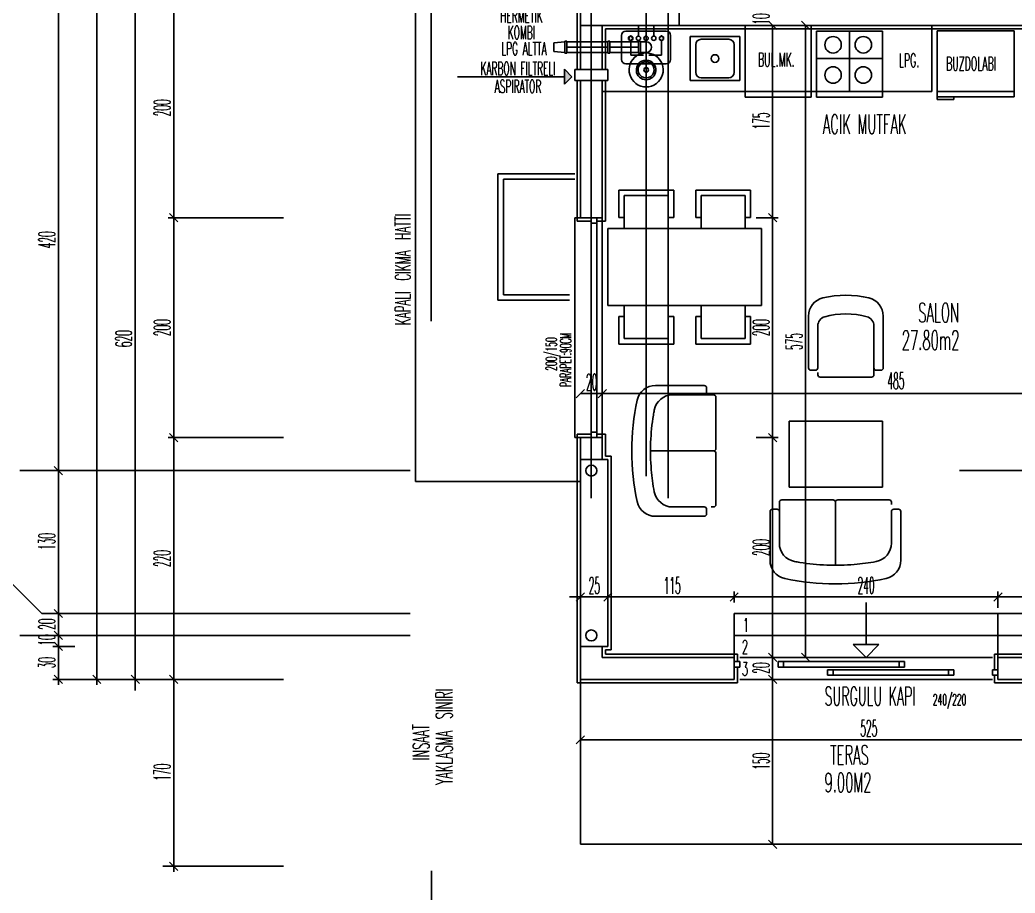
# Model space of a CAD drawing. Extents: x 78 to 306, y -397 to 18.
# Drawn here: x 271.7611 to 271.9423, y -396.7724 to -396.6136 of the extents above; entities that cross this region are included whole.
import ezdxf
from ezdxf.enums import TextEntityAlignment as Align

# ---------------------------------------------------------------- set-up
doc = ezdxf.new("R2010")
doc.units = 0
doc.header["$LTSCALE"] = 0.5
doc.header["$MEASUREMENT"] = 0
for name, pattern in [('DASHDOT2', [0.5, 0.25, -0.125, 0, -0.125]), ('DASHED', [0.75, 0.5, -0.25]), ('DOT2', [0.125, 0, -0.125])]:
    doc.linetypes.add(name, pattern=pattern)
doc.layers.get('0').update_dxf_attribs({"linetype": 'CONTINUOUS'})
for name, color, linetype in [('AKS', 5, 'DASHDOT2'), ('ASHADE', 7, 'CONTINUOUS'), ('DUVAR', 6, 'CONTINUOUS'), ('INS.YAKL.', 30, 'CONTINUOUS'), ('IZDUSUM', 2, 'DOT2'), ('KAPI', 1, 'CONTINUOUS'), ('KOLON', 4, 'CONTINUOUS'), ('MERDIVEN', 3, 'CONTINUOUS'), ('OLCU', 31, 'CONTINUOUS'), ('SIVA', 7, 'CONTINUOUS'), ('TARAMA', 8, 'CONTINUOUS'), ('TEFRIS', 11, 'CONTINUOUS')]:
    doc.layers.add(name, color=color, linetype=linetype)
doc.styles.add('ICMEKAN', font='romans.shx', dxfattribs={"width": 0.55, "height": 0.2})
doc.styles.add('OLCU', font='romans.shx', dxfattribs={"width": 0.6, "height": 0.125})
doc.styles.add('OLCUIC', font='ROMANS.SHX', dxfattribs={"width": 0.4, "height": 0.15})

msp = doc.modelspace()

# ---------------------------------------------------------------- hatches: boundary and pattern name
at = {"layer": 'KAPI', "ltscale": 1.4}
msp.add_hatch(color=256, dxfattribs=at).paths.add_polyline_path([(271.8602793651191, -396.6252483122105), (271.8602793651191, -396.6238904243426), (271.8602793651191, -396.6225325364748), (271.8616091920483, -396.6238904243426)])

# ---------------------------------------------------------------- linework, layer by layer
at = {"color": 0, "linetype": 'ByBlock'}
for p, q in [((271.898893941935, -396.6153098737721), (271.897393941935, -396.6138098737721)), ((271.898893941935, -396.6153098737721), (271.897393941935, -396.6138098737721)), ((271.904893941935, -396.6153098737721), (271.903393941935, -396.6138098737721)), ((271.788393941935, -396.6488098737721), (271.789893941935, -396.6503098737721)), ((271.789893941935, -396.6503098737721), (271.788393941935, -396.6488098737721)), ((271.898893941935, -396.6503098737721), (271.897393941935, -396.6488098737721)), ((271.897393941935, -396.6488098737721), (271.898893941935, -396.6503098737721)), ((271.863893941935, -396.6808098737721), (271.862393941935, -396.6823098737721)), ((271.867893941935, -396.6808098737721), (271.866393941935, -396.6823098737721)), ((271.866393941935, -396.6823098737721), (271.867893941935, -396.6808098737721)), ((271.788393941935, -396.6888098737721), (271.789893941935, -396.6903098737721)), ((271.789893941935, -396.6903098737721), (271.788393941935, -396.6888098737721)), ((271.898893941935, -396.6903098737721), (271.897393941935, -396.6888098737721)), ((271.897393941935, -396.6888098737721), (271.898893941935, -396.6903098737721)), ((271.7688939419356, -396.6963098737721), (271.7673939419356, -396.6948098737721)), ((271.7673939419356, -396.6948098737721), (271.7688939419356, -396.6963098737721)), ((271.863893941935, -396.7178098737721), (271.862393941935, -396.7193098737721)), ((271.868893941935, -396.7178098737721), (271.867393941935, -396.7193098737721)), ((271.867393941935, -396.7193098737721), (271.868893941935, -396.7178098737721)), ((271.891893941935, -396.7178098737721), (271.890393941935, -396.7193098737721)), ((271.890393941935, -396.7193098737721), (271.891893941935, -396.7178098737721)), ((271.939893941935, -396.7178098737721), (271.938393941935, -396.7193098737721)), ((271.938393941935, -396.7193098737721), (271.939893941935, -396.7178098737721)), ((271.7688939419356, -396.7223098737721), (271.7673939419356, -396.7208098737721)), ((271.7673939419356, -396.7208098737721), (271.7688939419356, -396.7223098737721)), ((271.7673939419356, -396.7248098737721), (271.7688939419356, -396.7263098737721)), ((271.7673939419356, -396.7248098737721), (271.7688939419356, -396.7263098737721)), ((271.7688939419356, -396.7283098737721), (271.7673939419356, -396.7268098737721)), ((271.7688939419356, -396.7283098737721), (271.7673939419356, -396.7268098737721)), ((271.898893941935, -396.7303098737721), (271.897393941935, -396.7288098737721)), ((271.897393941935, -396.7288098737721), (271.898893941935, -396.7303098737721)), ((271.903393941935, -396.7288098737721), (271.904893941935, -396.7303098737721)), ((271.7673939419356, -396.7328098737721), (271.7688939419356, -396.7343098737721)), ((271.7743939419363, -396.7328098737721), (271.7758939419363, -396.7343098737721)), ((271.7813939419356, -396.7328098737721), (271.7828939419356, -396.7343098737721)), ((271.788393941935, -396.7328098737721), (271.789893941935, -396.7343098737721)), ((271.7898939419356, -396.7343098737721), (271.7883939419356, -396.7328098737721)), ((271.898893941935, -396.7343098737721), (271.897393941935, -396.7328098737721)), ((271.897393941935, -396.7328098737721), (271.898893941935, -396.7343098737721)), ((271.863893941935, -396.7438098737721), (271.862393941935, -396.7453098737721)), ((271.897393941935, -396.7628098737721), (271.898893941935, -396.7643098737721)), ((271.7883939419356, -396.7668098737721), (271.7898939419356, -396.7683098737721))]:
    msp.add_line(p, q, dxfattribs=at)
at = {"layer": 'AKS'}
for p, q in [((271.8751439419351, -396.3715598737721), (271.8751439419351, -396.8395598737721)), ((271.8651439419351, -396.3755598737721), (271.8651439419351, -396.8355598737721)), ((271.8791439419351, -396.3755598737721), (271.8791439419351, -396.8355598737721)), ((272.0571439419351, -396.6955598737721), (271.7611439419359, -396.6955598737721)), ((271.7651439419355, -396.7215598737721), (271.7590936894039, -396.7155096212404)), ((272.0571439419351, -396.7215598737721), (271.7651439419351, -396.7215598737721)), ((272.0571439419351, -396.7255598737721), (271.7611439419359, -396.7255598737721))]:
    msp.add_line(p, q, dxfattribs=at)
at = {"layer": 'ASHADE'}
for centre in [(271.8651439419351, -396.6955598737721), (271.8651439419351, -396.7255598737721)]:
    msp.add_circle(centre, 0.0009999999999999432, dxfattribs=at)
at = {"layer": 'DUVAR'}
for p, q in [((271.8631439419361, -396.6225598737721), (271.8631439419361, -396.6145598737721)), ((271.867143941936, -396.6225598737721), (271.867143941936, -396.6145598737721)), ((271.8811439419353, -396.614559873776), (271.9541439419351, -396.6145598737758)), ((271.8631439419361, -396.6495598737743), (271.8631439419361, -396.6245598737721)), ((271.867143941936, -396.6495598737743), (271.867143941936, -396.6245598737721)), ((271.867143941936, -396.6495598737743), (271.863143941936, -396.6495598737743)), ((271.8631439419361, -396.6935598737762), (271.8631439419361, -396.689559873774)), ((271.867143941936, -396.689559873774), (271.863143941936, -396.689559873774)), ((271.867143941936, -396.6935598737762), (271.867143941936, -396.689559873774)), ((271.8631439419358, -396.7335598737762), (271.8631439419359, -396.7275598737721)), ((271.8671439419359, -396.7295598737762), (271.8671439419359, -396.7275598737721)), ((271.8671439419359, -396.7295598737762), (271.8911439419351, -396.7295598737762)), ((271.8911439419351, -396.7335598737768), (271.8911439419351, -396.7295598737762)), ((271.9391439419351, -396.7335598737768), (271.9391439419351, -396.7295598737768)), ((271.9391439419351, -396.7295598737762), (271.9641439419357, -396.7295598737762)), ((271.8631439419358, -396.7335598737762), (271.8911439419351, -396.7335598737762)), ((271.9391439419351, -396.7335598737762), (271.9681439419357, -396.7335598737762))]:
    msp.add_line(p, q, dxfattribs=at)
at = {"layer": 'INS.YAKL.', "linetype": 'DASHED', "ltscale": 0.5}
msp.add_line((271.836060799146, -396.893401726806), (271.8359697311724, -396.4586667860456), dxfattribs=at)
at = {"layer": 'IZDUSUM', "ltscale": 0.6}
for p, q in [((271.833143941936, -396.6975598737761), (271.833143941936, -396.6095598737757)), ((271.8931439419375, -396.6265896821254), (271.8931439419375, -396.6145896821254)), ((271.9051439419375, -396.6265896821254), (271.9051439419375, -396.6145896821254)), ((271.833143941936, -396.6975598737761), (271.8631439419353, -396.6975598737761))]:
    msp.add_line(p, q, dxfattribs=at)
at = {"layer": 'KAPI', "ltscale": 1.4}
for p, q in [((271.8602793651191, -396.6238904243426), (271.8602793651191, -396.6225325364748)), ((271.8616091920483, -396.6238904243426), (271.8602793651191, -396.6225325364748)), ((271.863143941935, -396.6225598737721), (271.862143941935, -396.6225598737721)), ((271.862143941935, -396.6225598737721), (271.862143941935, -396.6245598737721)), ((271.868143941935, -396.6225598737721), (271.867143941935, -396.6225598737721)), ((271.868143941935, -396.6245598737721), (271.868143941935, -396.6225598737721)), ((271.8407695773109, -396.6238904243426), (271.8602793651191, -396.6238904243426)), ((271.8602793651191, -396.6238904243426), (271.8602793651191, -396.6252483122105)), ((271.8616091920483, -396.6238904243426), (271.8602793651191, -396.6252483122105)), ((271.862143941935, -396.6245598737721), (271.863143941935, -396.6245598737721)), ((271.867143941935, -396.6245598737721), (271.868143941935, -396.6245598737721)), ((271.915143941935, -396.7272221575885), (271.915143941935, -396.7195598737772)), ((271.891143941935, -396.7255598737762), (271.891143941935, -396.7215598737762)), ((271.891143941935, -396.7215598737762), (271.939143941935, -396.7215598737762)), ((271.939143941935, -396.7215598737762), (271.939143941935, -396.7255598737762)), ((271.891143941935, -396.7295598737762), (271.891143941935, -396.7255598737762)), ((271.891143941935, -396.7255598737762), (271.939143941935, -396.7255598737762)), ((271.939143941935, -396.7255598737762), (271.939143941935, -396.7295598737762)), ((271.915143941935, -396.7295598737768), (271.9128062257467, -396.7272221575885)), ((271.9128062257467, -396.7272221575885), (271.915143941935, -396.7272221575885)), ((271.915143941935, -396.7295598737768), (271.9174816581233, -396.7272221575885)), ((271.9174816581233, -396.7272221575885), (271.915143941935, -396.7272221575885))]:
    msp.add_line(p, q, dxfattribs=at)
at = {"layer": 'KAPI'}
for p, q in [((271.863143941935, -396.6225598737721), (271.867143941935, -396.6225598737721)), ((271.867143941935, -396.6245598737721), (271.863143941935, -396.6245598737721)), ((271.8621439419362, -396.6495598737743), (271.863143941936, -396.6495598737743)), ((271.8621439419362, -396.689559873774), (271.8621439419362, -396.6495598737743)), ((271.865143941936, -396.689559873774), (271.865143941936, -396.6495598737743)), ((271.866143941936, -396.6505598737743), (271.865143941936, -396.6505598737743)), ((271.866143941936, -396.689559873774), (271.866143941936, -396.6495598737743)), ((271.867143941936, -396.689559873774), (271.867143941936, -396.6495598737743)), ((271.866143941936, -396.6885598737742), (271.865143941936, -396.6885598737742)), ((271.863143941936, -396.689559873774), (271.8621439419362, -396.689559873774)), ((271.8911439419351, -396.7303098737769), (271.8921439419352, -396.7303098737769)), ((271.8921439419352, -396.7295598737768), (271.938143941935, -396.7295598737768)), ((271.8921439419352, -396.7303098737769), (271.8921439419352, -396.731309873777)), ((271.8991439419351, -396.7303098737769), (271.8991439419351, -396.731309873777)), ((271.9221439419351, -396.7303098737769), (271.8991439419351, -396.7303098737769)), ((271.9001439419351, -396.7303098737769), (271.9001439419351, -396.731309873777)), ((271.921143941935, -396.7303098737769), (271.921143941935, -396.731309873777)), ((271.9221439419351, -396.731309873777), (271.9221439419351, -396.7303098737769)), ((271.8921439419352, -396.731309873777), (271.8911439419351, -396.731309873777)), ((271.8991439419351, -396.731309873777), (271.9221439419351, -396.731309873777)), ((271.9081439419352, -396.7328098737772), (271.9081439419352, -396.7318098737771)), ((271.9081439419352, -396.7318098737771), (271.9311439419352, -396.7318098737771)), ((271.9091439419352, -396.7318098737771), (271.9091439419352, -396.7328098737772)), ((271.9301439419352, -396.7318098737771), (271.9301439419352, -396.7328098737772)), ((271.9311439419352, -396.7318098737771), (271.9311439419352, -396.7328098737772)), ((271.9391439419351, -396.7318098737771), (271.938143941935, -396.7318098737771)), ((271.938143941935, -396.7318098737771), (271.938143941935, -396.7328098737772)), ((271.8921439419352, -396.7335598737768), (271.938143941935, -396.7335598737768)), ((271.9311439419352, -396.7328098737772), (271.9081439419352, -396.7328098737772)), ((271.938143941935, -396.7328098737772), (271.9391439419351, -396.7328098737772))]:
    msp.add_line(p, q, dxfattribs=at)
at = {"layer": 'KOLON'}
for p, q in [((271.8631439419351, -396.6145598737813), (271.8631439419351, -396.6095598737813)), ((271.8811439419351, -396.6095598737813), (271.8811439419351, -396.6145598737813)), ((271.8631439419351, -396.6145598737813), (271.8811439419351, -396.6145598737813)), ((271.8631439419351, -396.6935598737813), (271.8631439419351, -396.7275598737813)), ((271.8631439419351, -396.6935598737813), (271.8681439419351, -396.6935598737813)), ((271.868143941932, -396.7275598737813), (271.8681439419331, -396.6935598737854)), ((271.8631439419351, -396.7275598737813), (271.868143941932, -396.7275598737813))]:
    msp.add_line(p, q, dxfattribs=at)
at = {"layer": 'MERDIVEN', "linetype": 'ByBlock'}
for p, q in [((271.8631439419353, -396.7635598737762), (271.8631439419358, -396.7335598737762)), ((271.9681439419352, -396.7635598737762), (271.8631439419354, -396.7635598737762))]:
    msp.add_line(p, q, dxfattribs=at)
at = {"layer": 'OLCU', "ltscale": 1.4}
for p, q in [((271.7681439419363, -396.7345598737721), (271.7681439419363, -396.4565598737721)), ((271.7751439419363, -396.7345598737721), (271.7751439419363, -396.4565598737721)), ((271.7821439419363, -396.7355598737721), (271.7821439419363, -396.4565598737721)), ((271.7891439419363, -396.7685598737721), (271.7891439419363, -396.4565598737721)), ((271.7751439419363, -396.7335598737721), (271.7751439419363, -396.4575598737721)), ((271.7821439419355, -396.6095598737721), (271.7821439419355, -396.7335598737721)), ((271.789143941935, -396.6495598737721), (271.789143941935, -396.6095598737721)), ((271.7681439419355, -396.6115598737721), (271.7681439419355, -396.6955598737721)), ((271.898143941935, -396.6145598737721), (271.898143941935, -396.6495598737721)), ((271.898143941935, -396.6145598737721), (271.898143941935, -396.6160598737721)), ((271.904143941935, -396.6145598737721), (271.904143941935, -396.7295598737721)), ((271.809143941935, -396.6495598737721), (271.788143941935, -396.6495598737721)), ((271.789143941935, -396.6895598737721), (271.789143941935, -396.6495598737721)), ((271.899143941935, -396.6495598737721), (271.895143941935, -396.6495598737721)), ((271.898143941935, -396.6495598737721), (271.898143941935, -396.6895598737721)), ((271.863143941935, -396.6815598737721), (271.867143941935, -396.6815598737721)), ((271.867143941935, -396.6815598737721), (271.964143941935, -396.6815598737721)), ((271.809143941935, -396.6895598737721), (271.788143941935, -396.6895598737721)), ((271.789143941935, -396.7335598737721), (271.789143941935, -396.6895598737721)), ((271.899143941935, -396.6895598737721), (271.895143941935, -396.6895598737721)), ((271.898143941935, -396.6895598737721), (271.898143941935, -396.7295598737721)), ((271.7681439419355, -396.6955598737721), (271.7681439419355, -396.7215598737721)), ((271.891143941935, -396.7175598737721), (271.891143941935, -396.7195598737721)), ((271.939143941935, -396.7175598737721), (271.939143941935, -396.7205598737721)), ((271.968143941935, -396.7185598737721), (271.861143941935, -396.7185598737721)), ((271.863143941935, -396.7185598737721), (271.868143941935, -396.7185598737721)), ((271.868143941935, -396.7185598737721), (271.891143941935, -396.7185598737721)), ((271.891143941935, -396.7185598737721), (271.939143941935, -396.7185598737721)), ((271.939143941935, -396.7185598737721), (271.963143941935, -396.7185598737721)), ((271.7681439419355, -396.7215598737721), (271.7681439419355, -396.7255598737721)), ((271.7681439419355, -396.7255598737721), (271.7681439419355, -396.7240598737721)), ((271.7671439419356, -396.7275598737721), (271.7711439419356, -396.7275598737721)), ((271.7681439419355, -396.7275598737721), (271.7681439419355, -396.7335598737721)), ((271.7681439419355, -396.7275598737721), (271.7681439419355, -396.7290598737721)), ((271.898143941935, -396.7295598737721), (271.898143941935, -396.7335598737721)), ((271.8091439419356, -396.7335598737721), (271.7671439419356, -396.7335598737721)), ((271.7891439419355, -396.7335598737721), (271.7891439419355, -396.7675598737721)), ((271.898143941935, -396.7335598737721), (271.898143941935, -396.7635598737721)), ((271.863143941935, -396.7445598737721), (271.968143941935, -396.7445598737721)), ((271.8091439419356, -396.7675598737721), (271.787143941935, -396.7675598737721))]:
    msp.add_line(p, q, dxfattribs=at)
at = {"layer": 'SIVA', "ltscale": 1.4}
for p, q in [((271.8625439419361, -396.614559873772), (271.862543941935, -396.6089598737813)), ((271.862543941935, -396.6215598737723), (271.8625439419361, -396.614559873772)), ((271.8811439419352, -396.615159873776), (271.8677439419361, -396.6151598737799)), ((271.8677439419361, -396.6151598737799), (271.8677439419361, -396.6225598737721)), ((271.9541439419351, -396.6151598737813), (271.8811439419352, -396.615159873776)), ((271.8625439419354, -396.6225598737721), (271.862543941935, -396.6215598737723)), ((271.8625439419361, -396.6501598737743), (271.8625439419361, -396.6245598737721)), ((271.8677439419354, -396.6245598737721), (271.867743941935, -396.6255598737723)), ((271.867743941935, -396.6255598737723), (271.8677439419361, -396.6501598737743)), ((271.865143941936, -396.6501598737743), (271.8625439419361, -396.6501598737743)), ((271.8677439419361, -396.6501598737743), (271.866143941936, -396.6501598737743)), ((271.8625439419351, -396.6935598737813), (271.8625439419362, -396.688959873774)), ((271.8625439419362, -396.688959873774), (271.865143941936, -396.688959873774)), ((271.866143941936, -396.688959873774), (271.8677439419361, -396.688959873774)), ((271.8677439419361, -396.688959873774), (271.8677439419361, -396.6929598737813)), ((271.8625439419359, -396.7275598737721), (271.8625439419351, -396.6935598737813)), ((271.8677439419361, -396.6929598737813), (271.8687439419331, -396.6929598737813)), ((271.8687439419331, -396.6929598737813), (271.868743941932, -396.7281598737813)), ((271.8625439419358, -396.7341598737762), (271.8625439419359, -396.7275598737721)), ((271.868743941932, -396.7281598737813), (271.8677439419359, -396.7281598737813)), ((271.8677439419359, -396.7281598737813), (271.8677439419359, -396.7289598737762)), ((271.8677439419359, -396.7289598737762), (271.8917439419351, -396.7289598737762)), ((271.8917439419351, -396.7289598737762), (271.8917439419351, -396.7303098737769)), ((271.9385439419351, -396.7318098737771), (271.9385439419351, -396.7289598737762)), ((271.9385439419351, -396.7289598737762), (271.9635439419358, -396.7289598737762)), ((271.8917439419351, -396.731309873777), (271.8917439419351, -396.7341598737762)), ((271.8917439419351, -396.7341598737762), (271.8625439419358, -396.7341598737762)), ((271.9385439419351, -396.7341598737762), (271.9385439419351, -396.7328098737772)), ((271.9687439419358, -396.7341598737762), (271.9385439419351, -396.7341598737762))]:
    msp.add_line(p, q, dxfattribs=at)
at = {"layer": 'TARAMA'}
for p, q in [((271.8621439419422, -396.6415598737721), (271.8481439419423, -396.6415598737721)), ((271.8481439419423, -396.6415598737721), (271.8481439419423, -396.6645598737721)), ((271.849143941943, -396.6635598737767), (271.849143941943, -396.6425598737767)), ((271.8621439419422, -396.6425598737767), (271.849143941943, -396.6425598737767)), ((271.8611439419423, -396.6635598737767), (271.849143941943, -396.6635598737767)), ((271.8481439419423, -396.6645598737721), (271.8611439419423, -396.6645598737721))]:
    msp.add_line(p, q, dxfattribs=at)
at = {"layer": 'TEFRIS'}
for p, q in [((271.9271439419355, -396.6265896821259), (271.9271439419355, -396.6145598737721)), ((271.906143941937, -396.6155896821243), (271.906143941937, -396.6265896821241)), ((271.9121439419373, -396.6265896821246), (271.9121439419373, -396.6155896821243)), ((271.9281141335809, -396.6155598737727), (271.9421141335812, -396.6155598737727)), ((271.9281141335809, -396.6275598737726), (271.9281141335809, -396.6155598737727)), ((271.9421141335812, -396.6155598737727), (271.9421141335812, -396.6275598737726)), ((271.8831439419325, -396.6165896821254), (271.8921439419375, -396.6165896821254)), ((271.8831439419325, -396.6165896821254), (271.8831439419325, -396.6245896821254)), ((271.884143941935, -396.6180896821255), (271.884143941935, -396.6230896821255)), ((271.890143941935, -396.6170896821254), (271.885143941935, -396.6170896821254)), ((271.8911439419348, -396.6230896821255), (271.8911439419348, -396.6180896821255)), ((271.8921439419375, -396.6165896821254), (271.8921439419375, -396.6245896821254)), ((271.906143941937, -396.6205896821243), (271.9181439419371, -396.6205896821243)), ((271.8921439419375, -396.6245896821254), (271.8831439419325, -396.6245896821254)), ((271.885143941935, -396.6240896821253), (271.890143941935, -396.6240896821253)), ((271.9271439419355, -396.6265896821259), (271.8671439419355, -396.6265896821255)), ((271.8931439419351, -396.6265896821264), (271.8931439419351, -396.6275896821265)), ((271.9051439419353, -396.6275896821265), (271.9051439419353, -396.6265896821264)), ((271.906143941937, -396.6265896821241), (271.906143941937, -396.6275896821241)), ((271.9281141335836, -396.6265598737734), (271.9421141335835, -396.6265598737734)), ((271.8931439419351, -396.6275896821265), (271.9051439419353, -396.6275896821265)), ((271.9421141335812, -396.6275598737726), (271.9281141335809, -396.6275598737726)), ((271.928114133581, -396.6275598737726), (271.928114133581, -396.6280598737727)), ((271.928114133581, -396.6280598737727), (271.9311141335812, -396.6280598737727)), ((271.9311141335812, -396.6280598737727), (271.9311141335812, -396.6275598737726)), ((271.8701439419327, -396.6445300654219), (271.8801439419331, -396.6445300654219)), ((271.8701439419327, -396.649530065422), (271.8701439419327, -396.6445300654219)), ((271.8711439419328, -396.651530065422), (271.8711439419328, -396.645530065422)), ((271.879143941933, -396.645530065422), (271.8711439419328, -396.645530065422)), ((271.879143941933, -396.651530065422), (271.879143941933, -396.645530065422)), ((271.8801439419331, -396.6445300654219), (271.8801439419331, -396.649530065422)), ((271.8841439419327, -396.6445300654219), (271.894143941933, -396.6445300654219)), ((271.8841439419327, -396.649530065422), (271.8841439419327, -396.6445300654219)), ((271.8851439419328, -396.651530065422), (271.8851439419328, -396.645530065422)), ((271.893143941933, -396.645530065422), (271.8851439419328, -396.645530065422)), ((271.893143941933, -396.651530065422), (271.893143941933, -396.645530065422)), ((271.894143941933, -396.6445300654219), (271.894143941933, -396.649530065422)), ((271.8711439419328, -396.649530065422), (271.8701439419327, -396.649530065422)), ((271.8801439419331, -396.649530065422), (271.879143941933, -396.649530065422)), ((271.8851439419328, -396.649530065422), (271.8841439419327, -396.649530065422)), ((271.894143941933, -396.649530065422), (271.893143941933, -396.649530065422)), ((271.8681439419323, -396.6515300654224), (271.868143941932, -396.6655300654221)), ((271.8681439419323, -396.6515300654224), (271.8961439419329, -396.6515300654224)), ((271.8961439419329, -396.6515300654224), (271.8961439419329, -396.6655300654224)), ((271.868143941932, -396.6655300654221), (271.8961439419329, -396.6655300654224)), ((271.8711439419328, -396.6655300654224), (271.8711439419328, -396.6715300654225)), ((271.879143941933, -396.6655300654224), (271.879143941933, -396.6715300654225)), ((271.8851439419328, -396.6655300654224), (271.8851439419328, -396.6715300654225)), ((271.893143941933, -396.6655300654224), (271.893143941933, -396.6715300654225)), ((271.8701439419327, -396.6675300654225), (271.8701439419327, -396.6725300654225)), ((271.8711439419328, -396.6675300654225), (271.8701439419327, -396.6675300654225)), ((271.8801439419331, -396.6675300654225), (271.879143941933, -396.6675300654225)), ((271.8801439419331, -396.6725300654225), (271.8801439419331, -396.6675300654225)), ((271.8841439419327, -396.6675300654225), (271.8841439419327, -396.6725300654225)), ((271.8851439419328, -396.6675300654225), (271.8841439419327, -396.6675300654225)), ((271.894143941933, -396.6675300654225), (271.893143941933, -396.6675300654225)), ((271.894143941933, -396.6725300654225), (271.894143941933, -396.6675300654225)), ((271.904668941935, -396.6768791477236), (271.9046689419347, -396.6674548580308)), ((271.9182689419347, -396.6768791477233), (271.9182689419343, -396.6674548580302)), ((271.9063689419345, -396.6692615761497), (271.9063689419344, -396.6692098737766)), ((271.9063689419349, -396.6768791477235), (271.9063689419345, -396.6692615761497)), ((271.9165689419347, -396.6692615761494), (271.9165689419346, -396.6692098737763)), ((271.9165689419351, -396.6768791477232), (271.9165689419347, -396.6692615761494)), ((271.8701439419327, -396.6725300654225), (271.8801439419331, -396.6725300654225)), ((271.879143941933, -396.6715300654225), (271.8711439419328, -396.6715300654225)), ((271.8841439419327, -396.6725300654225), (271.894143941933, -396.6725300654225)), ((271.893143941933, -396.6715300654225), (271.8851439419328, -396.6715300654225)), ((271.905943941935, -396.6773041477235), (271.9050939419351, -396.6773041477237)), ((271.9063689419347, -396.6781348737763), (271.9063689419348, -396.6777291477235)), ((271.9165689419349, -396.6781348737761), (271.9165689419351, -396.6768791477232)), ((271.9178439419348, -396.6773041477233), (271.9169939419348, -396.6773041477232)), ((271.9161439419347, -396.6785598737762), (271.9067939419348, -396.6785598737765)), ((271.8768139434551, -396.6800813694013), (271.8856873219429, -396.6800813694013)), ((271.8861123219427, -396.6805063694011), (271.8861123219427, -396.6813563694013)), ((271.8799376627172, -396.6817813694012), (271.8856873219429, -396.6817813694012)), ((271.8856873219429, -396.6817813694012), (271.8873873219428, -396.6817813694012)), ((271.8878123219429, -396.6822063694012), (271.8878123219429, -396.6915563624617)), ((271.9011439419302, -396.6865598737716), (271.9181439419303, -396.6865598737716)), ((271.9011439419302, -396.6985598737718), (271.9011439419302, -396.6865598737716)), ((271.9181439419303, -396.6865598737716), (271.9181439419303, -396.6985598737718)), ((271.8873873288823, -396.6919813624618), (271.8759123818449, -396.6919811750969)), ((271.8878123219429, -396.692406362462), (271.8878123219429, -396.7017563694012)), ((271.8878123080638, -396.6928313694012), (271.8878123219429, -396.6928313694012)), ((271.9181439419303, -396.6985598737718), (271.9011439419302, -396.6985598737718)), ((271.899365437555, -396.7030164937625), (271.899365437555, -396.7013164937626)), ((271.8997904375551, -396.7008914937625), (271.9091404306155, -396.7008914937625)), ((271.9095654306157, -396.7013164868231), (271.9095652432507, -396.7127914338605)), ((271.9099904306157, -396.7008914937625), (271.9193404375549, -396.7008914937625)), ((271.9104154375551, -396.7008915076416), (271.9104154375551, -396.7008914937625)), ((271.919765437555, -396.7017414937625), (271.919765437555, -396.7013164937626)), ((271.8799376622024, -396.7021813694012), (271.8856873219429, -396.7021813694012)), ((271.8861123219427, -396.7026063694013), (271.8861123219427, -396.7034563694012)), ((271.8869623219429, -396.7021813694012), (271.8873873219428, -396.7021813694012)), ((271.8976654375551, -396.7118898722503), (271.8976654375551, -396.7030164937625)), ((271.8980904375549, -396.7025914937627), (271.8989404375552, -396.7025914937627)), ((271.899365437555, -396.7087661529882), (271.899365437555, -396.7030164937625)), ((271.919765437555, -396.708766153503), (271.919765437555, -396.7030164937625)), ((271.9201904375552, -396.7025914937627), (271.9210404375551, -396.7025914937627)), ((271.9214654375552, -396.7118898722503), (271.9214654375552, -396.7030164937625)), ((271.8768139434551, -396.7038813694014), (271.8856873219429, -396.7038813694014))]:
    msp.add_line(p, q, dxfattribs=at)
at = {"layer": 'TEFRIS', "ltscale": 1.4}
for p, q in [((271.8706503915762, -396.6163800228547), (271.8706503915762, -396.620759873772)), ((271.8787824315708, -396.6155800228547), (271.8714503915762, -396.6155800228547)), ((271.8719324115734, -396.61667878536), (271.8723164115735, -396.6164570828566)), ((271.8719324385753, -396.61667878536), (271.8723164385754, -396.6164570828566)), ((271.8719708115735, -396.6167009556104, 0.000672000000000014), (271.8723164115735, -396.6165014233574, 0.0006720000000000197)), ((271.8719708385754, -396.6167009556104, 0.000672000000000014), (271.8723164385754, -396.6165014233574, 0.0006720000000000197)), ((271.8723164115735, -396.6164570828566), (271.8727004115734, -396.61667878536)), ((271.8723164115735, -396.6165014233574, 0.0006720000000000026), (271.8724700115735, -396.6166344448594, 0.0006720000000000026)), ((271.8723164385754, -396.6164570828566), (271.8727004385753, -396.61667878536)), ((271.8723164385754, -396.6165014233574, 0.0006720000000000026), (271.8724700385753, -396.6166344448594, 0.0006720000000000026)), ((271.8737164385753, -396.6165034454973), (271.8737164385753, -396.6147798757564)), ((271.8765163845716, -396.6165034454973), (271.8765163845716, -396.6147798757564)), ((271.8779164385754, -396.6164570828566), (271.8775324385754, -396.61667878536)), ((271.8779164655772, -396.6164570828566), (271.8775324655772, -396.61667878536)), ((271.8779164385754, -396.6165014233574, 0.0006720000000000026), (271.8777628385753, -396.6166344448594, 0.0006720000000000026)), ((271.8779164655772, -396.6165014233574, 0.0006720000000000026), (271.8777628655772, -396.6166344448594, 0.0006720000000000026)), ((271.8783004385754, -396.61667878536), (271.8779164385754, -396.6164570828566)), ((271.8782620385753, -396.6167009556104, 0.000672000000000014), (271.8779164385754, -396.6165014233574, 0.0006720000000000197)), ((271.8783004655772, -396.61667878536), (271.8779164655772, -396.6164570828566)), ((271.8782620655772, -396.6167009556104, 0.000672000000000014), (271.8779164655772, -396.6165014233574, 0.0006720000000000197)), ((271.8795824315708, -396.620759873772), (271.8795824315708, -396.6163800228547)), ((271.8603029721202, -396.6175274128161), (271.8583029721202, -396.6177274128161)), ((271.8583029721202, -396.6177274128161), (271.8583029721202, -396.6193111304055)), ((271.8603029721202, -396.617427412816), (271.8603029721202, -396.6196111304055)), ((271.8606761476934, -396.617427412816), (271.8603029721202, -396.617427412816)), ((271.8606761476934, -396.6196111304055), (271.8606761476934, -396.617427412816)), ((271.8681233688919, -396.6175274128161), (271.8606761476934, -396.6175274128161)), ((271.8681233688919, -396.617427412816), (271.8681233688919, -396.6196111304055)), ((271.8684965444651, -396.617427412816), (271.8681233688919, -396.617427412816)), ((271.8684965444651, -396.6196111304054), (271.8684965444651, -396.617427412816)), ((271.8737480833561, -396.6175274128161), (271.8684965444651, -396.6175274128161)), ((271.8719324115734, -396.6171221903668), (271.8719324115734, -396.61667878536)), ((271.8723164115735, -396.6173438928701), (271.8719324115734, -396.6171221903668)), ((271.8719324385753, -396.6171221903668), (271.8719324385753, -396.61667878536)), ((271.8723164385754, -396.6173438928701), (271.8719324385753, -396.6171221903668)), ((271.8720092115735, -396.6169004878634, 0.0006720000000000026), (271.8719708115735, -396.6167009556104, 0.0006720000000000026)), ((271.8719708115735, -396.6171000201164, 0.0006720000000000026), (271.8720092115735, -396.6169004878634, 0.0006720000000000026)), ((271.8723164115735, -396.6172995523694, 0.0006720000000000197), (271.8719708115735, -396.6171000201164, 0.000672000000000014)), ((271.8720092385753, -396.6169004878634, 0.0006720000000000026), (271.8719708385754, -396.6167009556104, 0.0006720000000000026)), ((271.8719708385754, -396.6171000201164, 0.0006720000000000026), (271.8720092385753, -396.6169004878634, 0.0006720000000000026)), ((271.8723164385754, -396.6172995523694, 0.0006720000000000197), (271.8719708385754, -396.6171000201164, 0.000672000000000014)), ((271.8727004115734, -396.6171221903668), (271.8723164115735, -396.6173438928701)), ((271.8724700115735, -396.6171665308674, 0.0006720000000000026), (271.8723164115735, -396.6172995523694, 0.0006720000000000026)), ((271.8723164250744, -396.6173439006649), (271.8723164250744, -396.6199614330148)), ((271.8727004385753, -396.6171221903668), (271.8723164385754, -396.6173438928701)), ((271.8724700385753, -396.6171665308674, 0.0006720000000000026), (271.8723164385754, -396.6172995523694, 0.0006720000000000026)), ((271.8724700115735, -396.6166344448594, 0.0006720000000000026), (271.8726620115735, -396.6167009556104, 0.0006720000000000026)), ((271.8726620115735, -396.6171000201164, 0.0006720000000000026), (271.8724700115735, -396.6171665308674, 0.0006720000000000026)), ((271.8724700385753, -396.6166344448594, 0.0006720000000000026), (271.8726620385754, -396.6167009556104, 0.0006720000000000026)), ((271.8726620385754, -396.6171000201164, 0.0006720000000000026), (271.8724700385753, -396.6171665308674, 0.0006720000000000026)), ((271.8727004115734, -396.61667878536), (271.8727004115734, -396.6171221903668)), ((271.8727004385753, -396.61667878536), (271.8727004385753, -396.6171221903668)), ((271.8737480833561, -396.617427412816), (271.8737480833561, -396.6196111304055)), ((271.8741212589293, -396.617427412816), (271.8737480833561, -396.617427412816)), ((271.8741212589293, -396.6196111304054), (271.8741212589293, -396.617427412816)), ((271.8751164484324, -396.6175274128161), (271.8741212589293, -396.6175274128161)), ((271.8751164385753, -396.6226571985184), (271.8751164385753, -396.6169004878634)), ((271.8775324385754, -396.61667878536), (271.8775324385754, -396.6171221903668)), ((271.8775324385754, -396.6171221903668), (271.8779164385754, -396.6173438928701)), ((271.8775324655772, -396.61667878536), (271.8775324655772, -396.6171221903668)), ((271.8775324655772, -396.6171221903668), (271.8779164655772, -396.6173438928701)), ((271.8777628385753, -396.6166344448594, 0.0006720000000000026), (271.8775708385754, -396.6167009556104, 0.0006720000000000026)), ((271.8775708385754, -396.6171000201164, 0.0006720000000000026), (271.8777628385753, -396.6171665308674, 0.0006720000000000026)), ((271.8777628655772, -396.6166344448594, 0.0006720000000000026), (271.8775708655772, -396.6167009556104, 0.0006720000000000026)), ((271.8775708655772, -396.6171000201164, 0.0006720000000000026), (271.8777628655772, -396.6171665308674, 0.0006720000000000026)), ((271.8777628385753, -396.6171665308674, 0.0006720000000000026), (271.8779164385754, -396.6172995523694, 0.0006720000000000026)), ((271.8777628655772, -396.6171665308674, 0.0006720000000000026), (271.8779164655772, -396.6172995523694, 0.0006720000000000026)), ((271.8779164385754, -396.6172995523694, 0.0006720000000000197), (271.8782620385753, -396.6171000201164, 0.000672000000000014)), ((271.8779164385754, -396.6173438928701), (271.8783004385754, -396.6171221903668)), ((271.8779164520762, -396.6173439006649), (271.8779164520762, -396.6199614330148)), ((271.8779164655772, -396.6172995523694, 0.0006720000000000197), (271.8782620655772, -396.6171000201164, 0.000672000000000014)), ((271.8779164655772, -396.6173438928701), (271.8783004655772, -396.6171221903668)), ((271.8782236385754, -396.6169004878634, 0.0006720000000000026), (271.8782620385753, -396.6167009556104, 0.0006720000000000026)), ((271.8782620385753, -396.6171000201164, 0.0006720000000000026), (271.8782236385754, -396.6169004878634, 0.0006720000000000026)), ((271.8782236655773, -396.6169004878634, 0.0006720000000000026), (271.8782620655772, -396.6167009556104, 0.0006720000000000026)), ((271.8782620655772, -396.6171000201164, 0.0006720000000000026), (271.8782236655773, -396.6169004878634, 0.0006720000000000026)), ((271.8783004385754, -396.6171221903668), (271.8783004385754, -396.61667878536)), ((271.8783004655772, -396.6171221903668), (271.8783004655772, -396.61667878536)), ((271.8603029721202, -396.6195111304055), (271.8583029721202, -396.6193111304055)), ((271.8606761476934, -396.6196111304055), (271.8603029721202, -396.6196111304055)), ((271.8681233688919, -396.6185192716108), (271.8606761476934, -396.6185192716107)), ((271.8681233688919, -396.6195111304055), (271.8606761476934, -396.6195111304055)), ((271.8684965444651, -396.6196111304054), (271.8681233688919, -396.6196111304055)), ((271.8737480833561, -396.6185192716107), (271.8684965444651, -396.6185192716107)), ((271.8737480833561, -396.6195111304055), (271.8684965444651, -396.6195111304055)), ((271.8723164250744, -396.6199614330148), (271.8746164385753, -396.6199614330148)), ((271.8741212589293, -396.6196111304054), (271.8737480833561, -396.6196111304055)), ((271.8751164385753, -396.6195111304055), (271.8741212589293, -396.6195111304055)), ((271.8756164385753, -396.6199614330148), (271.8779164520762, -396.6199614330148)), ((271.8714503915762, -396.6215598737721), (271.8787824855745, -396.6215598737721))]:
    msp.add_line(p, q, dxfattribs=at)
at = {"layer": 'TEFRIS', "linetype": 'Continuous'}
for p, q in [((271.906143941937, -396.6155896821241), (271.9181439419368, -396.6155896821241)), ((271.9181439419368, -396.6265896821241), (271.9181439419368, -396.6155896821243)), ((271.9181439419368, -396.6275896821241), (271.9181439419368, -396.6265896821241)), ((271.906143941937, -396.6275896821241), (271.9181439419368, -396.6275896821241))]:
    msp.add_line(p, q, dxfattribs=at)
at = {"layer": 'TEFRIS', "ltscale": 1.4}
for centre, radius in [((271.8737164385753, -396.6169004878634), 0.0003970423660735832), ((271.8751164385753, -396.6169004878634), 0.0003970423660735832), ((271.8765164385753, -396.6169004878634), 0.0003970423660735832), ((271.8751164385753, -396.6226571985184), 0.0004132706100650015)]:
    msp.add_circle(centre, radius, dxfattribs=at)
at = {"layer": 'TEFRIS'}
for centre, radius in [((271.9091439419369, -396.618089682124), 0.001500000000000057), ((271.914643941937, -396.618089682124), 0.001499999999999773), ((271.887643941935, -396.6205896821252), 0.0006999999999999432), ((271.9091439419369, -396.6235896821242), 0.001500000000000057), ((271.914643941937, -396.6235896821242), 0.001499999999999773)]:
    msp.add_circle(centre, radius, dxfattribs=at)
at = {"layer": 'TEFRIS', "ltscale": 1.4}
for centre, radius, start, end in [((271.8714503915762, -396.6163800228547), 0.0007999999999999999, 90, 180), ((271.8787824315708, -396.6163800228547), 0.0007999999999999999, 0, 90), ((271.8751164385753, -396.6185192716107), 0.000991858794723521, 270, 90), ((271.8751164385753, -396.6226571985184), 0.003097182708339177, 20.75040889810534, 159.2495911018947), ((271.8714503915762, -396.620759873772), 0.0007999999999999999, 180, 270), ((271.8751164385753, -396.6226571985184), 0.003097182708339177, 159.2495909414504, 20.75040905854965), ((271.8751164385753, -396.6226571985184), 0.001786545504696572, 142.1050269820603, 37.89497301793968), ((271.8751164385753, -396.6226571985184), 0.001466243947734451, 131.5487483356249, 48.45125166437508), ((271.8751164385753, -396.6226571985184), 0.001786545504696572, 37.89497196534113, 142.1050280346589), ((271.8751164385753, -396.6226571985184), 0.001466243947734451, 48.45125018306421, 131.5487498169358), ((271.8787824315708, -396.620759873772), 0.0007999999999999999, 270, 0)]:
    msp.add_arc(centre, radius, start, end, dxfattribs=at)
at = {"layer": 'TEFRIS'}
for centre, radius, start, end in [((271.885143941935, -396.6180896821252), 0.001, 90, 180), ((271.890143941935, -396.6180896821252), 0.001, 0, 90), ((271.885143941935, -396.6230896821252), 0.001, 180, 270), ((271.890143941935, -396.6230896821252), 0.001, 270, 0), ((271.9080689419347, -396.6674548580303), 0.0034, 103.4998724331592, 180.0000000017913), ((271.9114689419352, -396.6816170161582), 0.0179645708089645, 76.50012757003941, 103.4998724331592), ((271.9148689419347, -396.6674548580302), 0.0034, 1.791288396601882e-09, 76.50012757003941), ((271.9114689419352, -396.6816170161582), 0.0145645708089645, 74.67512696390433, 105.3248730388237), ((271.9080689419349, -396.6692098737763), 0.0017, 105.3248730388237, 180.0000000017913), ((271.9148689419348, -396.669209873776), 0.0017, 1.791288396601882e-09, 74.67512696390433), ((271.9050939419353, -396.6768791477231), 0.000425, 180.0000000017913, 270.0000000017912), ((271.905943941935, -396.6768791477234), 0.000425, 270.0000000017912, 1.791288396601882e-09), ((271.9169939419348, -396.6768791477231), 0.000425, 180.0000000017913, 270.0000000017912), ((271.917843941935, -396.6768791477228), 0.000425, 270.0000000017912, 1.791288396601882e-09), ((271.9067939419351, -396.6781348737762), 0.000425, 180.0000000017913, 270.0000000017912), ((271.916143941935, -396.6781348737759), 0.000425, 270.0000000017912, 1.791288396601882e-09), ((271.8768139434551, -396.6834813694019), 0.0034, 90, 167.679782585205), ((271.8856873219429, -396.6805063694017), 0.000425, 0, 90), ((271.8856873219429, -396.6813563694019), 0.000425, 270, 0), ((271.8799376627172, -396.6851813694017), 0.0034, 90, 169.3385952421983), ((271.8873873219428, -396.6822063694019), 0.000425, 0, 90), ((271.8873873219428, -396.6915563624623), 0.000425, 269.9990644641347, 0), ((271.8873873219428, -396.6924063624625), 0.000425, 0, 89.99906446413476), ((271.8799376622024, -396.6987813694018), 0.0034, 190.654923778133, 270), ((271.8768139434551, -396.700481369402), 0.0034, 192.3202174147951, 270), ((271.8997904375551, -396.7013164937626), 0.000425, 90, 180), ((271.9091404306155, -396.7013164937626), 0.000425, 359.9990644641347, 90), ((271.9099904306157, -396.7013164937626), 0.000425, 90, 179.9990644641347), ((271.9193404375549, -396.7013164937626), 0.000425, 0, 90), ((271.8856873219429, -396.7026063694019), 0.000425, 0, 90), ((271.8856873219429, -396.7034563694019), 0.000425, 270, 0), ((271.8873873219428, -396.7017563694017), 0.000425, 270, 0), ((271.8980904375549, -396.7030164937625), 0.000425, 90, 180), ((271.8989404375552, -396.7030164937625), 0.000425, 0, 90), ((271.9201904375552, -396.7030164937625), 0.000425, 90, 180), ((271.9210404375551, -396.7030164937625), 0.000425, 0, 90), ((271.9027654375549, -396.7087661529882), 0.0034, 180, 259.3385952421983), ((271.9163654375551, -396.708766153503), 0.0034, 280.654923778133, 0), ((271.9010654375551, -396.7118898722503), 0.0034, 180, 257.679782585205), ((271.9180654375552, -396.7118898722503), 0.0034, 282.320217414795, 0)]:
    msp.add_arc(centre, radius, start, end, dxfattribs=at)
at = {"layer": 'TEFRIS', "extrusion": (0, 0, -1)}
for centre, major_axis, ratio, start_param, end_param in [((271.8909371558228, -396.6919813694013), (-7.924786023031736e-17, 0.02867030817777018), 0.6426451283946741, 4.384782178413722, 5.039995782355666), ((271.9095654375552, -396.6977666598826), (0.02867030817776864, -1.933942806050525e-16), 0.64264512839471, 1.243189524823915, 1.89840312876587)]:
    msp.add_ellipse(centre, major_axis=major_axis, ratio=ratio, start_param=start_param, end_param=end_param, dxfattribs=at)
at = {"layer": 'TEFRIS'}
for points in [[(271.8765962830929, -396.6994100073303), (271.8763513721111, -396.6981082398092), (271.8761703100263, -396.6967725354762), (271.8759172531335, -396.6937674475258), (271.8758786842102, -396.692090310292), (271.8760048786051, -396.6887572907328), (271.8761696447174, -396.6871014930934), (271.8764829919872, -396.6851757872794), (271.8765378547155, -396.6848631033645), (271.8765963547372, -396.6845523535181)], [(271.9169940754841, -396.7121075326125), (271.9156923079631, -396.7123524435943), (271.91435660363, -396.7125335056791), (271.9113515156796, -396.7127865625719), (271.9096743784458, -396.7128251314952), (271.9063413588866, -396.7126989371003), (271.9046855612472, -396.712534170988), (271.9027598554333, -396.7122208237182), (271.9024471715183, -396.7121659609899), (271.9021364216719, -396.7121074609682)]]:
    msp.add_open_spline(points, degree=3, knots=[1.285920119594737, 1.285920119594737, 1.285920119594737, 1.285920119594737, 1.440502931293953, 1.440502931293953, 1.629643993806033, 1.629643993806033, 1.818785056318113, 1.818785056318113, 1.855687639265202, 1.855687639265202, 1.855687639265202, 1.855687639265202], dxfattribs=at)
at = {"layer": 'TEFRIS', "ltscale": 1.4}
for points in [[(271.8719708385754, -396.6167009556104, 0.000672000000000014), (271.8719324385753, -396.61667878536), (271.8723164385754, -396.6164570828566), (271.8723164385754, -396.6165014233574, 0.000672000000000014)], [(271.8782620385753, -396.6167009556104, 0.000672000000000014), (271.8783004385754, -396.61667878536), (271.8779164385754, -396.6164570828566), (271.8779164385754, -396.6165014233574, 0.000672000000000014)], [(271.8723164385754, -396.6172995523694, 0.000672000000000014), (271.8723164385754, -396.6173438928701), (271.8719324385753, -396.6171221903668), (271.8719708385754, -396.6171000201164, 0.000672000000000014)], [(271.8727004385753, -396.61667878536), (271.8726620385754, -396.6167009556104, 0.000672000000000014), (271.8726620385754, -396.6171000201164, 0.000672000000000014), (271.8727004385753, -396.6171221903668)], [(271.8775324385754, -396.61667878536), (271.8775708385754, -396.6167009556104, 0.000672000000000014), (271.8775708385754, -396.6171000201164, 0.000672000000000014), (271.8775324385754, -396.6171221903668)], [(271.8779164385754, -396.6172995523694, 0.000672000000000014), (271.8779164385754, -396.6173438928701), (271.8783004385754, -396.6171221903668), (271.8782620385753, -396.6171000201164, 0.000672000000000014)]]:
    msp.add_3dface(points, dxfattribs=at)
for points, invisible_edges in [([(271.8719708115735, -396.6167009556104, 0.000672000000000014), (271.8723164115735, -396.6169004878634, 0.0007104000000000098), (271.8723164115735, -396.6165014233574, 0.000672000000000014)], 3), ([(271.8719708385754, -396.6167009556104, 0.000672000000000014), (271.8723164385754, -396.6169004878634, 0.0007104000000000098), (271.8723164385754, -396.6165014233574, 0.000672000000000014)], 3), ([(271.8723164115735, -396.6169004878634, 0.0007104000000000098), (271.8723164115735, -396.6165014233574, 0.000672000000000014), (271.8724700115735, -396.6166344448594, 0.000672000000000014)], 9), ([(271.8723164385754, -396.6164570828566), (271.8723164385754, -396.6165014233574, 0.000672000000000014), (271.8724700385753, -396.6166344448594, 0.000672000000000014), (271.8725084385753, -396.6165679341083)], 4), ([(271.8723164385754, -396.6169004878634, 0.0007104000000000098), (271.8723164385754, -396.6165014233574, 0.000672000000000014), (271.8724700385753, -396.6166344448594, 0.000672000000000014)], 9), ([(271.8779164385754, -396.6164570828566), (271.8779164385754, -396.6165014233574, 0.000672000000000014), (271.8777628385753, -396.6166344448594, 0.000672000000000014), (271.8777244385754, -396.6165679341083)], 4), ([(271.8779164385754, -396.6169004878634, 0.0007104000000000098), (271.8779164385754, -396.6165014233574, 0.000672000000000014), (271.8777628385753, -396.6166344448594, 0.000672000000000014)], 9), ([(271.8779164655772, -396.6169004878634, 0.0007104000000000098), (271.8779164655772, -396.6165014233574, 0.000672000000000014), (271.8777628655772, -396.6166344448594, 0.000672000000000014)], 9), ([(271.8782620385753, -396.6167009556104, 0.000672000000000014), (271.8779164385754, -396.6169004878634, 0.0007104000000000098), (271.8779164385754, -396.6165014233574, 0.000672000000000014)], 3), ([(271.8782620655772, -396.6167009556104, 0.000672000000000014), (271.8779164655772, -396.6169004878634, 0.0007104000000000098), (271.8779164655772, -396.6165014233574, 0.000672000000000014)], 3), ([(271.8720092115735, -396.6169004878634, 0.000672000000000014), (271.8719324115734, -396.61667878536), (271.8719708115735, -396.6167009556104, 0.000672000000000014), (271.8720092115735, -396.6169004878634, 0.000672000000000014)], 1), ([(271.8719324385753, -396.6171221903668), (271.8719708385754, -396.6171000201164, 0.000672000000000014), (271.8720092385753, -396.6169004878634, 0.000672000000000014), (271.8719324385753, -396.61667878536)], 4), ([(271.8720092385753, -396.6169004878634, 0.000672000000000014), (271.8719324385753, -396.61667878536), (271.8719708385754, -396.6167009556104, 0.000672000000000014), (271.8720092385753, -396.6169004878634, 0.000672000000000014)], 1), ([(271.8719708115735, -396.6167009556104, 0.000672000000000014), (271.8723164115735, -396.6169004878634, 0.0007104000000000098), (271.8720092115735, -396.6169004878634, 0.000672000000000014)], 3), ([(271.8720092115735, -396.6169004878634, 0.000672000000000014), (271.8719708115735, -396.6171000201164, 0.000672000000000014), (271.8723164115735, -396.6169004878634, 0.0007104000000000098)], 10), ([(271.8719708115735, -396.6171000201164, 0.000672000000000014), (271.8723164115735, -396.6172995523694, 0.000672000000000014), (271.8723164115735, -396.6169004878634, 0.0007104000000000098)], 10), ([(271.8719708385754, -396.6167009556104, 0.000672000000000014), (271.8723164385754, -396.6169004878634, 0.0007104000000000098), (271.8720092385753, -396.6169004878634, 0.000672000000000014)], 3), ([(271.8720092385753, -396.6169004878634, 0.000672000000000014), (271.8719708385754, -396.6171000201164, 0.000672000000000014), (271.8723164385754, -396.6169004878634, 0.0007104000000000098)], 10), ([(271.8719708385754, -396.6171000201164, 0.000672000000000014), (271.8723164385754, -396.6172995523694, 0.000672000000000014), (271.8723164385754, -396.6169004878634, 0.0007104000000000098)], 10), ([(271.8724700115735, -396.6166344448594, 0.000672000000000014), (271.8726620115735, -396.6167009556104, 0.000672000000000014), (271.8723164115735, -396.6169004878634, 0.0007104000000000098)], 10), ([(271.8726620115735, -396.6167009556104, 0.000672000000000014), (271.8726620115735, -396.6171000201164, 0.000672000000000014), (271.8723164115735, -396.6169004878634, 0.0007104000000000098)], 10), ([(271.8723164115735, -396.6169004878634, 0.0007104000000000098), (271.8723164115735, -396.6172995523694, 0.000672000000000014), (271.8724700115735, -396.6171665308674, 0.000672000000000014), (271.8723164115735, -396.6169004878634, 0.0007104000000000098)], 5), ([(271.8723164115735, -396.6169004878634, 0.0007104000000000098), (271.8724700115735, -396.6171665308674, 0.000672000000000014), (271.8726620115735, -396.6171000201164, 0.000672000000000014)], 9), ([(271.8723164115735, -396.6173438928701), (271.8724700115735, -396.6171665308674, 0.000672000000000014), (271.8723164115735, -396.6172995523694, 0.000672000000000014), (271.8723164115735, -396.6173438928701)], 1), ([(271.8724700385753, -396.6166344448594, 0.000672000000000014), (271.8726620385754, -396.6167009556104, 0.000672000000000014), (271.8723164385754, -396.6169004878634, 0.0007104000000000098)], 10), ([(271.8726620385754, -396.6167009556104, 0.000672000000000014), (271.8726620385754, -396.6171000201164, 0.000672000000000014), (271.8723164385754, -396.6169004878634, 0.0007104000000000098)], 10), ([(271.8723164385754, -396.6169004878634, 0.0007104000000000098), (271.8723164385754, -396.6172995523694, 0.000672000000000014), (271.8724700385753, -396.6171665308674, 0.000672000000000014), (271.8723164385754, -396.6169004878634, 0.0007104000000000098)], 5), ([(271.8723164385754, -396.6169004878634, 0.0007104000000000098), (271.8724700385753, -396.6171665308674, 0.000672000000000014), (271.8726620385754, -396.6171000201164, 0.000672000000000014)], 9), ([(271.8726620385754, -396.6171000201164, 0.000672000000000014), (271.8727004385753, -396.6171221903668), (271.8723164385754, -396.6173438928701), (271.8724700385753, -396.6171665308674, 0.000672000000000014)], 4), ([(271.8723164385754, -396.6173438928701), (271.8724700385753, -396.6171665308674, 0.000672000000000014), (271.8723164385754, -396.6172995523694, 0.000672000000000014), (271.8723164385754, -396.6173438928701)], 1), ([(271.8724700115735, -396.6166344448594, 0.000672000000000014), (271.8725084115734, -396.6165679341083), (271.8727004115734, -396.61667878536), (271.8726620115735, -396.6167009556104, 0.000672000000000014)], 1), ([(271.8724700385753, -396.6166344448594, 0.000672000000000014), (271.8725084385753, -396.6165679341083), (271.8727004385753, -396.61667878536), (271.8726620385754, -396.6167009556104, 0.000672000000000014)], 1), ([(271.8777628385753, -396.6166344448594, 0.000672000000000014), (271.8777244385754, -396.6165679341083), (271.8775324385754, -396.61667878536), (271.8775708385754, -396.6167009556104, 0.000672000000000014)], 1), ([(271.8775708385754, -396.6171000201164, 0.000672000000000014), (271.8775324385754, -396.6171221903668), (271.8779164385754, -396.6173438928701), (271.8777628385753, -396.6171665308674, 0.000672000000000014)], 4), ([(271.8777628655772, -396.6166344448594, 0.000672000000000014), (271.8777244655773, -396.6165679341083), (271.8775324655772, -396.61667878536), (271.8775708655772, -396.6167009556104, 0.000672000000000014)], 1), ([(271.8777628385753, -396.6166344448594, 0.000672000000000014), (271.8775708385754, -396.6167009556104, 0.000672000000000014), (271.8779164385754, -396.6169004878634, 0.0007104000000000098)], 10), ([(271.8775708385754, -396.6167009556104, 0.000672000000000014), (271.8775708385754, -396.6171000201164, 0.000672000000000014), (271.8779164385754, -396.6169004878634, 0.0007104000000000098)], 10), ([(271.8779164385754, -396.6169004878634, 0.0007104000000000098), (271.8777628385753, -396.6171665308674, 0.000672000000000014), (271.8775708385754, -396.6171000201164, 0.000672000000000014)], 9), ([(271.8777628655772, -396.6166344448594, 0.000672000000000014), (271.8775708655772, -396.6167009556104, 0.000672000000000014), (271.8779164655772, -396.6169004878634, 0.0007104000000000098)], 10), ([(271.8775708655772, -396.6167009556104, 0.000672000000000014), (271.8775708655772, -396.6171000201164, 0.000672000000000014), (271.8779164655772, -396.6169004878634, 0.0007104000000000098)], 10), ([(271.8779164655772, -396.6169004878634, 0.0007104000000000098), (271.8777628655772, -396.6171665308674, 0.000672000000000014), (271.8775708655772, -396.6171000201164, 0.000672000000000014)], 9), ([(271.8779164385754, -396.6169004878634, 0.0007104000000000098), (271.8779164385754, -396.6172995523694, 0.000672000000000014), (271.8777628385753, -396.6171665308674, 0.000672000000000014), (271.8779164385754, -396.6169004878634, 0.0007104000000000098)], 5), ([(271.8779164385754, -396.6173438928701), (271.8777628385753, -396.6171665308674, 0.000672000000000014), (271.8779164385754, -396.6172995523694, 0.000672000000000014), (271.8779164385754, -396.6173438928701)], 1), ([(271.8779164655772, -396.6169004878634, 0.0007104000000000098), (271.8779164655772, -396.6172995523694, 0.000672000000000014), (271.8777628655772, -396.6171665308674, 0.000672000000000014), (271.8779164655772, -396.6169004878634, 0.0007104000000000098)], 5), ([(271.8779164655772, -396.6173438928701), (271.8777628655772, -396.6171665308674, 0.000672000000000014), (271.8779164655772, -396.6172995523694, 0.000672000000000014), (271.8779164655772, -396.6173438928701)], 1), ([(271.8782620385753, -396.6167009556104, 0.000672000000000014), (271.8779164385754, -396.6169004878634, 0.0007104000000000098), (271.8782236385754, -396.6169004878634, 0.000672000000000014)], 3), ([(271.8782620385753, -396.6171000201164, 0.000672000000000014), (271.8779164385754, -396.6172995523694, 0.000672000000000014), (271.8779164385754, -396.6169004878634, 0.0007104000000000098)], 10), ([(271.8782236385754, -396.6169004878634, 0.000672000000000014), (271.8782620385753, -396.6171000201164, 0.000672000000000014), (271.8779164385754, -396.6169004878634, 0.0007104000000000098)], 10), ([(271.8782620655772, -396.6167009556104, 0.000672000000000014), (271.8779164655772, -396.6169004878634, 0.0007104000000000098), (271.8782236655773, -396.6169004878634, 0.000672000000000014)], 3), ([(271.8782620655772, -396.6171000201164, 0.000672000000000014), (271.8779164655772, -396.6172995523694, 0.000672000000000014), (271.8779164655772, -396.6169004878634, 0.0007104000000000098)], 10), ([(271.8782236655773, -396.6169004878634, 0.000672000000000014), (271.8782620655772, -396.6171000201164, 0.000672000000000014), (271.8779164655772, -396.6169004878634, 0.0007104000000000098)], 10), ([(271.8782236385754, -396.6169004878634, 0.000672000000000014), (271.8783004385754, -396.61667878536), (271.8782620385753, -396.6167009556104, 0.000672000000000014), (271.8782236385754, -396.6169004878634, 0.000672000000000014)], 1), ([(271.8783004385754, -396.6171221903668), (271.8782620385753, -396.6171000201164, 0.000672000000000014), (271.8782236385754, -396.6169004878634, 0.000672000000000014), (271.8783004385754, -396.61667878536)], 4), ([(271.8782236655773, -396.6169004878634, 0.000672000000000014), (271.8783004655772, -396.61667878536), (271.8782620655772, -396.6167009556104, 0.000672000000000014), (271.8782236655773, -396.6169004878634, 0.000672000000000014)], 1)]:
    msp.add_3dface(points, dxfattribs=dict(at, invisible_edges=invisible_edges))

# ---------------------------------------------------------------- texts
at = {"layer": 'INS.YAKL.', "linetype": 'DASHED', "ltscale": 0.5, "style": 'OLCU', "width": 0.5}
for s, p in [('YAKLASMA  SINIRI', (271.8398510721421, -396.7527311494917)), ('INSAAT ', (271.8356325688991, -396.7482648555952))]:
    msp.add_text(s, height=0.003, rotation=90, dxfattribs=at).set_placement(p)
at = {"layer": 'KAPI', "ltscale": 1.4, "style": 'OLCU', "width": 0.5}
for s, p in [('KARBON FILTRELI', (271.8517855021083, -396.6224043176636)), ('ASPIRATOR', (271.8517855021083, -396.6256575059035))]:
    msp.add_text(s, height=0.0024, dxfattribs=at).set_placement(p, align=Align.MIDDLE)
at = {"layer": 'KAPI', "linetype": 'Continuous', "style": 'ICMEKAN', "width": 0.5}
for s, height, p in [('KAPALI  CIKMA  HATTI', 0.0028, (271.8322289128967, -396.6691024991443)), ('PARAPET:90CM', 0.002, (271.861482669105, -396.6803293769743)), ('200/150', 0.002, (271.8588384738325, -396.6773945299115))]:
    msp.add_text(s, height=height, rotation=90, dxfattribs=at).set_placement(p)
at = {"layer": 'KAPI', "style": 'OLCU', "width": 0.5}
for s, p in [('1', (271.8927573233835, -396.7248968881538)), ('2', (271.8925787519549, -396.7288968881537)), ('3', (271.8925787519549, -396.7328968881537))]:
    msp.add_text(s, height=0.0025, rotation=1.791288396601882e-09, dxfattribs=at).set_placement(p)
at = {"layer": 'KAPI', "linetype": 'Continuous', "style": 'ICMEKAN', "width": 0.5}
msp.add_text('240/220', height=0.002, dxfattribs=at).set_placement((271.9273092857956, -396.7382544056696))
at = {"layer": 'MERDIVEN', "linetype": 'ByBlock', "style": 'OLCU', "width": 0.5}
for s, height, p in [('ACIK MUTFAK', 0.0035, (271.9072712674902, -396.6342770703843)), ('SALON', 0.0035, (271.9246427570421, -396.6685746577304)), ('27.80m2', 0.0035, (271.921642757042, -396.6735746577305)), ('SURGULU KAPI', 0.003375, (271.9075846277501, -396.7382947578284)), ('TERAS', 0.0035, (271.9085914384845, -396.7490638609726)), ('9.00M2', 0.0035, (271.9075818806622, -396.7540638609723))]:
    msp.add_text(s, height=height, dxfattribs=at).set_placement(p)
at = {"layer": 'OLCU', "style": 'OLCUIC', "width": 0.4}
for s, p in [('10', (271.897543941935, -396.6144170166292)), ('200', (271.788543941935, -396.631102730915)), ('175', (271.897543941935, -396.6334884452007)), ('420', (271.7675439419356, -396.655102730915)), ('200', (271.788543941935, -396.6711027309149)), ('200', (271.897543941935, -396.6711027309149)), ('620', (271.7815439419356, -396.6731027309149)), ('575', (271.903543941935, -396.6736027309149)), ('130', (271.7675439419356, -396.7099884452007)), ('200', (271.897543941935, -396.7111027309149)), ('220', (271.788543941935, -396.713102730915)), ('20', (271.7675439419356, -396.7245313023435)), ('10', (271.7675439419356, -396.7274170166292)), ('30', (271.7675439419356, -396.7315313023435)), ('20', (271.897543941935, -396.7325313023435)), ('150', (271.897543941935, -396.7499884452006)), ('170', (271.7885439419356, -396.7519884452007))]:
    msp.add_text(s, height=0.003, rotation=90, dxfattribs=at).set_placement(p)
for s, p in [('20', (271.8641725133636, -396.6809598737721)), ('485', (271.9190425042123, -396.6807260635722)), ('25', (271.8646725133636, -396.7179598737721)), ('115', (271.8783296562207, -396.7179598737721)), ('240', (271.9136010847922, -396.7179598737721)), ('525', (271.9141010847922, -396.7439598737721))]:
    msp.add_text(s, height=0.003, dxfattribs=at).set_placement(p)
at = {"layer": 'TEFRIS', "ltscale": 1.4, "style": 'OLCU', "width": 0.5}
for s, p in [('HERMETIK', (271.8524118634924, -396.6128421206495)), ('KOMBI', (271.8524052775755, -396.6158421206495)), ('LPG ALTTA', (271.8528829871669, -396.6187948461954))]:
    msp.add_text(s, height=0.0024, dxfattribs=at).set_placement(p, align=Align.MIDDLE)
at = {"layer": 'TEFRIS', "style": 'OLCU', "width": 0.5}
for s, p in [('BUL.MK.', (271.8954714697182, -396.6220219376506)), ('LPG.', (271.9211235734288, -396.6221473403806)), ('BUZDOLABI', (271.9297095497429, -396.6227598074572))]:
    msp.add_text(s, height=0.002499999999999999, dxfattribs=at).set_placement(p)

doc.saveas('drawing.dxf')
